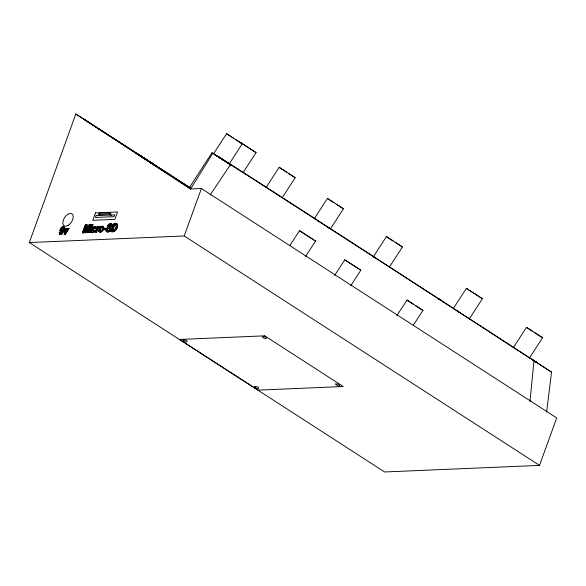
<?xml version="1.0" encoding="UTF-8"?>
<svg xmlns="http://www.w3.org/2000/svg" width="586" height="586" viewBox="0 0 586 586"><rect width="100%" height="100%" fill="white"/><g stroke="black" fill="none" stroke-linecap="round" stroke-linejoin="round"><path stroke-width="0.88" d="M107.685 227.939C106.41 225.896 109.597 222.687 111.758 224.079M107.392 227.617L107.399 226.665M100.089 230.774C101.026 223.698 104.982 230.408 100.089 230.774C100.624 223.2 105.436 230.635 100.199 230.928L100.514 231.126M107.824 232.034C109.575 232.913 111.45 227.258 111.281 228.599C111.779 231.316 106.747 232.444 107.157 231.91M98.814 231.06C98.096 227.405 104.601 223.588 103.656 228.555C103.209 230.305 101.81 232.789 99.671 232.217C99.276 232.591 98.624 230.283 99.063 231.844M98.975 231.162L99.913 228.1L102.323 226.123M100.279 232.356L102.682 230.393L103.554 226.643M60.827 232.049C62.255 230.965 62.724 232.173 60.395 231.814C59.289 230.701 61.112 225.925 63.764 226.819M94.903 227.808C92.434 226.855 92.002 233.77 94.273 230.283C97.759 230.965 89.702 235.008 91.599 230.305C91.145 227.427 97.093 224.445 96.031 228.73L94.859 228.665L94.881 227.866M91.672 232.166L91.599 230.305M92.705 231.104L93.416 228.855L94.463 227.646M110.944 231.543C116.035 233.851 121.104 221.706 113.772 223.735L110.944 231.543C115.112 233.111 119.156 227.031 116.973 223.808M529.956 401.41L533.978 360.786L515.182 348.575A272.739 0.696 33 0 0 230.833 164.981L211.971 152.778L189.234 187.835L189.967 188.546M65.28 232.664L67.661 228.401L68.972 228.452L65.434 234.297L64.299 234.349L64.76 228.518C68.709 226.929 63.032 239.161 65.91 228.474M64.299 234.349L64.746 230.261M546.635 412.046L551.543 372.125L529.444 357.768M63.801 226.826C66.203 229.404 59.589 238.158 59.193 232.708C60.849 233.206 62.665 233.99 60.241 232.664M63.969 226.929L63.596 226.709C66.936 228.892 59.728 238.443 59.362 232.818L60.402 232.774M95.02 228.774L94.734 227.698L95.049 227.976M116.204 226.379L116.175 225.222L114.446 225.024C109.362 232.613 115.896 231.155 116.365 226.482C115.698 227.573 115.017 230.811 112.593 230.159M111.237 227.998C109.223 227.712 107.348 225.171 110.498 225.097L110.725 226.211L111.845 226.167L111.809 224.152M110.725 226.211L112.007 226.269L112.226 224.79L111.589 223.977L111.977 224.262M106.916 231.91L106.073 230.979L106.293 229.441C108.249 228.364 107.128 231.47 107.421 229.397M106.205 231.338L106.462 229.551L107.582 229.507M94.859 228.665L95.862 228.621L96.016 228.122L95.979 226.987L95.284 226.46M63.127 226.65L61.318 227.969L60.036 230.466M88.75 227.361L85.952 232.723L84.787 232.774L85.974 226.731M84.787 232.774L85.805 227.595M85.944 231.155L87.006 224.878L85.27 224.951L82.443 232.759L83.769 232.818L85.695 227.493M86.12 230.269L87.006 224.878M108.688 226.672L109.377 225.442L110.197 225.149L110.937 225.412L110.893 226.321M109.721 229.544C104.191 233.375 113.831 228.357 107.729 228.013M62.973 229.294C63.588 226.833 63.149 230.767 61.633 230.723M62.717 229.859L62.175 230.716L61.186 230.364L61.933 228.291L62.651 227.873L63.295 228.35M61.501 230.745L61.508 229.448L62.651 227.873M75.828 114.028L190.545 188.985L201.386 188.524L556.7 417.935L539.523 465.387L384.614 471.972L29.3 242.56L75.828 114.028L190.106 187.813M82.611 232.869L85.153 225.837M82.443 232.759L83.608 232.708L85.805 226.621M85.783 231.045L89.021 224.79L90.94 224.819L88.112 232.635L86.787 232.576L89.153 226.599M86.948 232.679L88.874 227.353M86.787 232.576L87.944 232.525L90.771 224.716M88.904 232.481L90.998 226.701L92.083 226.65L90.156 232.547L88.904 232.481L90.156 232.547M91.248 226.013L91.731 224.672L92.815 224.628L92.5 226.071L91.248 226.013L92.5 226.071M89.072 232.591L91.167 226.804L92.251 226.76M91.416 226.123L91.899 224.782L92.984 224.731M89.988 232.437L92.083 226.65M92.332 225.969L92.815 224.628M100.331 215.458L98.741 214.432L99.166 213.253L109.553 212.813L111.003 213.744M98.272 227.624L98.917 226.584L100.001 226.35L99.452 227.873L97.965 228.621L96.587 232.268L95.503 232.32L97.43 226.423L98.682 226.482M95.503 232.32L97.43 226.423M95.335 232.21L96.419 232.166C97.173 230.987 97.232 227.258 99.452 227.873M98.104 227.515L98.514 226.379M99.29 227.764L99.84 226.24M98.741 214.432L109.128 213.985L109.553 212.813M103.597 229.675L104.125 228.232L106.227 228.144L105.868 229.69L103.597 229.675L105.868 229.69M103.766 229.785L104.125 228.232M105.707 229.587L106.227 228.144M111.113 231.653L113.94 223.845L117.141 223.918M112.754 230.261L114.614 225.134L115.493 224.98M29.3 242.56L184.209 235.975L201.386 188.524M93.159 227.317L91.812 229.631M61.918 232.122L62.314 231.177L61.501 232.81M109.143 224.16L107.531 226.24M92.42 232.642L94.148 231.91L95.313 230.239M86.347 230.371L89.189 224.892L90.94 224.819M84.618 232.664L85.783 232.62L88.984 226.489M65.449 232.774L67.822 228.503L68.972 228.452M64.13 234.239L65.273 234.195L68.804 228.35M93.101 231.441L94.434 230.393L95.474 230.349M212.762 153.386L190.545 188.985L189.175 187.93M84.091 119.361L190.172 187.71M138.106 154.155L136.765 153.561L145.321 159.289M138.406 154.338L139.505 155.056M141.006 156.323L140.479 155.678L146.09 159.648M142.698 157.422L140.479 155.686M140.369 155.627L141.548 156.682L141.329 156.235M136.765 153.561L140.999 156.037M141.724 156.784L141.373 156.264M142.398 157.209L144.808 158.498M142.72 157.151L142.288 157.151M143.343 157.817L143.16 157.414L150.932 162.454L148.536 161.172M143.533 157.956L144.237 158.132M145.782 159.612L144.259 158.125L145.262 159.07M144.676 158.403L146.456 159.546M145.804 159.121L146.793 160.11L145.848 159.509M147.269 160.352C147.482 160.337 146.881 159.832 148.668 160.974M147.504 160.22L148.177 160.674L147.738 160.659M147.372 160.418L147.987 160.527M149.401 161.787L148.698 161.326L151.503 163.098M149.738 161.663L150.243 162.285L149.833 161.721M150.331 162.044L150.031 161.853M153.671 164.49L154.404 164.681L150.243 162.007M151.349 163.033L150.536 162.175L152.074 163.186M151.935 163.384C146.463 159.326 162.029 170.38 154.36 165.12M151.474 163.084L151.151 162.578L153.803 164.292M152.411 163.692L153.928 164.388M152.675 163.86L153.268 163.948L152.682 163.853M153.166 163.89L153.378 164.314M153.51 164.117L152.88 163.992L153.473 164.095M153.803 164.593L153.73 164.541M154.14 164.812C157.612 166.541 146.756 160.432 149.335 161.883M233.763 138.333L226.577 133.711L213.553 153.796L224.013 160.601M223.837 160.234C209.063 151.166 231.99 165.274 221.53 159.018M221.222 158.828L219.171 157.209M225.837 161.78L229.192 163.934L242.216 143.841L235.806 139.658M247.402 146.961L240.048 142.222L256.067 152.602L243.044 172.694L229.829 164.153M288.627 173.427L295.183 177.704L282.159 197.797L266.139 187.417L279.163 167.325L286.532 172.072M289.85 245.534L299.497 230.657L315.546 241.058L305.416 256.683M314.404 218.527L327.42 198.442L343.44 208.814L330.423 228.906L314.404 218.527L315.143 218.996M334.635 275.442L344.766 259.818L350.333 263.392L360.815 270.219L350.692 285.843M373.414 256.675L386.438 236.59L402.443 246.955L389.419 267.048L373.414 256.675L374.124 257.122M396.803 315.649L407.036 300.083L422.945 310.404L413.306 325.281M438.379 298.735L441.522 300.493L438.504 298.538M453.352 308.441L466.375 288.356L482.388 298.735L469.371 318.821L453.454 308.507M542.563 337.763L526.492 327.347L513.468 347.439L529.539 357.856L542.563 337.763L534.359 332.423M533.978 360.478L533.165 360.229L537.838 363.254M535.355 361.65L533.297 360.031M535.655 361.84L537.97 363.056M537.509 362.763L534.615 361.159M210.103 195.101L230.327 164.725M100.001 226.35L98.499 226.987M94.456 226.511L93.577 226.943M111.084 223.779L109.575 223.947M87.175 224.98L85.27 224.951M66.072 228.577L64.76 228.518M95.445 226.57L94.917 226.438M107.89 228.122L107.524 227.829L109.501 228.606M110.761 227.471L111.113 227.771L109.099 226.965M402.443 246.955L395.169 242.274M242.216 143.841L226.577 133.711M256.067 152.602L248.706 147.862M422.945 310.404L415.591 305.665M295.183 177.704L279.163 167.325M315.546 241.058L299.497 230.657M360.815 270.219L344.766 259.818M141.197 156.433L142.2 156.821M211.964 152.77L213.348 153.635M214.835 154.572L217.824 156.433M151.364 162.71L149.906 162.051M227.771 162.783L227.024 162.315L227.463 162.608M146.354 159.978L146.727 160.212L146.024 159.751M229.258 163.714L232.195 165.589M242.641 172.291L266.593 187.688M159.187 168.233L159.714 168.578M165.391 172.269L165.919 172.606M282.833 198.141L314.982 218.878M319.363 221.706L317.839 220.724L319.077 221.53M327.742 227.119L373.853 256.932M229.426 163.846L230.466 164.519M375.758 258.177L376.783 258.836M457.41 311.049L458.655 311.855M215.399 154.968L216.915 155.949M231.082 164.915L232.327 165.721M533.165 360.229L551.543 372.125M144.976 158.894L143.966 157.956L147.101 159.956M154.99 165.413L156.711 166.512L150.038 162.344M146.969 160.161L146.2 159.377M145.006 159.114L138.721 155.026L139.417 155.48M150.353 162.527L154.426 165.018M153.986 164.908L154.924 165.516M163.809 171.244L164.673 171.808M184.209 235.975L539.523 465.387M109.128 213.985L111.296 215.392M101.891 227.331L102.528 227.705M61.332 230.642L61.801 230.825M60.014 230.906L60.204 231.602M59.311 234.385L59.962 234.752M473.73 293.088L482.388 298.735M385.522 264.476L387.038 265.458M389.309 266.93L396.898 271.838A290.641 0.74 33 0 1 440.54 300.105M141.292 156.228L140.625 155.795M151.027 162.776L152.807 163.662M141.438 156.63L144.141 158.41M162.315 170.116C148.69 161.333 176.225 179.104 162.923 170.533M532.601 331.339L526.492 327.347M472.939 292.634L466.375 288.356M393.074 240.912L386.438 236.59M333.998 202.727L327.42 198.442M336.869 204.529L343.44 208.814M413.496 304.31L406.933 300.025M142.838 157.209L143.819 157.839M140.867 156.235L142.068 157.063M140.12 155.942L140.999 156.513M441.522 300.493L440.753 299.988L441.397 300.691M327.611 227.068L329.017 227.983M226.452 162.132L227.829 163.033M144.361 158.469L150.111 162.212M84.157 119.258L190.032 188.443M141.138 156.118L140.596 155.759M150.565 162.197L150.434 162.403M159.048 168.153L159.495 168.446M165.618 172.401L166.058 172.687M468.925 318.528L469.371 318.821M228.76 163.641L229.192 163.934M95.577 226.555L95.972 226.841M107.868 230.686L107.319 230.166M441.295 300.596A290.641 0.74 33 0 1 453.469 308.478M457.285 310.954A290.641 0.74 33 0 1 458.816 311.95M467.218 317.392A290.641 0.74 33 0 1 513.666 347.527M183.03 340.041C186.773 344.817 189.937 339.602 183.03 340.041M262.316 336.664C266.059 341.448 269.223 336.232 262.316 336.664M254.69 386.606C258.433 391.382 261.598 386.174 254.69 386.606M335.646 384.013C339.397 388.796 342.554 383.581 335.646 384.013M95.437 212.901L92.764 220.292L114.834 219.354L117.515 211.964L95.437 212.901M96.082 215.641L95.423 217.457L114.014 216.666L114.673 214.85L96.082 215.641M230.833 164.981L230.225 165.875L230.84 164.988M264.733 335.829L179.528 339.455L258.03 390.137L343.228 386.518L264.733 335.829M68.35 225.288A7.186 4.095 -57.2 0 0 72.378 214.154A7.186 4.095 -57.2 0 0 63.391 220.021A7.186 4.095 -57.2 0 0 68.35 225.288"/></g></svg>
